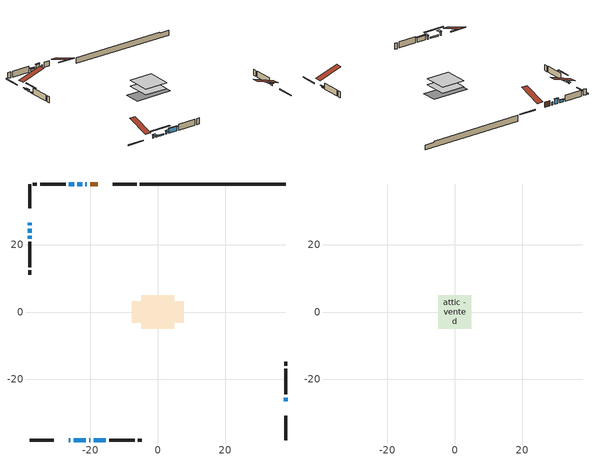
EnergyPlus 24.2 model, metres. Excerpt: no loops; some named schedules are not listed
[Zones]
conditioned space
 floor adiabatic (AdiabaticFloorConstruction): -4.92,-4.92 -4.92,4.92 4.92,4.92 4.92,-4.92 z0.95
 floor foundation (Slab1 construction): -7.66,-3.16 -7.66,3.16 7.66,3.16 7.66,-3.16 z-1.41
 wall outside (RimJoist1 construction): -6.24,37.97 -13.38,37.97 / -37.97,-37.97 -30.83,-37.97 / -37.97,37.97 -37.97,30.83 / 37.97,-37.97 37.97,-30.83 z0.95:1.25
 wall outside (AdiabaticWallConstruction 1): -17.76,37.97 -20.09,37.97 z0.95:2.98
 wall outside (AdiabaticWallConstruction): -26.45,-37.97 -25.89,-37.97 / -20.38,-37.97 -19.97,-37.97 / -21.02,37.97 -21.46,37.97 z0.95:2.17; -37.97,26.45 -37.97,25.68 / -37.97,22.61 -37.97,21.79 z0.95:1.36; -37.97,24.76 -37.97,23.54 z0.95:1.71; -24.96,-37.97 -21.3,-37.97 z0.95:1.41; 37.97,-26.45 37.97,-25.38 z0.95:1.61; -22.39,37.97 -23.92,37.97 z0.95:2.98; -24.84,37.97 -26.37,37.97 z0.95:1.92; -19.04,-37.97 -15.38,-37.97 z0.95:2.78
 wall outside (Wall1 construction): -27.3,37.97 -34.89,37.97 / -14.45,-37.97 -6.86,-37.97 / -37.97,20.87 -37.97,13.27 / 37.97,-24.45 37.97,-16.86 z0.95:3.39
 wall outside (Wall2 construction): -35.82,37.97 -37.05,37.97 / -5.93,-37.97 -4.71,-37.97 / -37.97,12.34 -37.97,11.12 / 37.97,-15.93 37.97,-14.71 z0.95:3.39
 wall foundation (FoundationWall1 construction): -5.31,37.97,-1.41 -5.31,37.97,0.95 33.65,37.97,0.95 33.65,37.97,0.49 37.97,37.97,0.49 37.97,37.97,-1.41
 window (WindowConstruction 6): -26.45,-37.97 -25.89,-37.97 z0.95:2.17
 window (WindowConstruction 4): -37.97,26.45 -37.97,25.69 z0.95:1.36
 window (WindowConstruction 5): -37.97,24.76 -37.97,23.54 z0.95:1.71
 window (WindowConstruction 9): -24.96,-37.97 -21.31,-37.97 z0.95:1.41
 window (WindowConstruction 10): -37.97,22.61 -37.97,21.8 z0.95:1.36
 window (WindowConstruction 7): -20.38,-37.97 -19.97,-37.97 z0.95:2.17
 window (WindowConstruction 8): -21.02,37.97 -21.46,37.97 z0.95:2.17
 window (WindowConstruction): 37.97,-26.45 37.97,-25.38 z0.95:1.61
 window (WindowConstruction 1): -22.39,37.97 -23.92,37.97 z0.95:2.98
 window (WindowConstruction 2): -24.85,37.97 -26.37,37.97 z0.95:1.92
 window (WindowConstruction 3): -19.04,-37.97 -15.38,-37.97 z0.95:2.78
 door (Door): -17.76,37.97 -20.09,37.97 z0.95:2.98
 ceiling adiabatic (AdiabaticFloorConstruction): 4.92,-4.92 4.92,4.92 -4.92,4.92 -4.92,-4.92 z0.95
attic - vented
 floor to conditioned space (Floor1 construction Reversed): -4.92,-4.92 -4.92,4.92 4.92,4.92 4.92,-4.92 z3.39
 roof outside (Roof1 construction): -16.83,37.97,3.39 -16.83,28.39,6.58 -14.31,28.39,6.58 -14.31,37.97,3.39; -27.38,-37.97,3.39 -27.38,-28.39,6.58 -29.9,-28.39,6.58 -29.9,-37.97,3.39; -37.97,27.38,3.39 -28.39,27.38,6.58 -28.39,29.9,6.58 -37.97,29.9,3.39; 37.97,-27.38,3.39 28.39,-27.38,6.58 28.39,-29.9,6.58 37.97,-29.9,3.39
shading: -25.59,-37.97 -26.75,-37.97 -26.75,-39.5 -25.59,-39.5 z2.47; -37.97,25.49 -37.97,26.65 -38.39,26.65 -38.39,25.49 z1.56; -37.97,23.34 -37.97,24.96 -38.39,24.96 -38.39,23.34 z1.91; -18.67,-37.97 -27.6,-37.97 -27.6,-38.39 -18.67,-38.39 z4.05; -37.97,19.16 -37.97,25.25 -38.39,25.25 -38.39,19.16 z3.99; -19.67,-37.97 -20.68,-37.97 -20.68,-39.5 -19.67,-39.5 z2.47; 37.97,-25.18 37.97,-26.65 38.39,-26.65 38.39,-25.18 z1.81; -24.12,37.97 -22.19,37.97 -22.19,38.39 -24.12,38.39 z3.18; -26.57,37.97 -24.64,37.97 -24.64,38.39 -26.57,38.39 z2.12; -15.18,-37.97 -19.24,-37.97 -19.24,-38.39 -15.18,-38.39 z2.98
[Building]
Building 1: Terrain=Suburbs
[Site:Location]
Toronto City Centre_ON: Latitude {deg}=43.63; Longitude {deg}=-79.39; Time Zone {hr}=-5; Elevation {m}=77; Keep Site Location Information=Yes
[Site:GroundTemperature:Shallow]
5.01852, 3.26908, 3.12898, 3.95918, 7.29196, 10.6092, 13.4851, 15.3069, 15.4617, 13.9799, 11.1774, 7.9619
[Site:WaterMainsTemperature]
Calculation Method=Schedule; Temperature Schedule=mains temperature schedule
[Material] Roughness=Rough; Thermal Absorptance=0.9
Name | Thickness {m} | Conductivity {W/m-K} | Density {kg/m3} | Specific Heat {J/kg-K} | Solar Absorptance | Visible Absorptance
asphalt or fiberglass shingles | 0.00635 | 0.162714 | 1121.4 | 1465.45 | 0.4 | 0.4
ceiling loosefill ins | 0.0846667 | 0.0480833 | 16.02 | 1046.75 | 0.7 | 0.7
ceiling stud and cavity | 0.1397 | 0.125335 | 65.682 | 1177.47 | 0.7 | 0.7
concrete 4.0 in. | 0.1016 | 1.803125 | 2242.8 | 837.4 | 0.7 | 0.7
concrete 8.0 in. | 0.2032 | 1.803125 | 2242.8 | 837.4 | 0.7 | 0.7
door material | 0.04445 | 0.053851 | 512.64 | 1214.23 | 0.7 | 0.7
exterior vertical ins | 0.0413154 | 0.029427 | 32.04 | 1214.23 | 0.7 | 0.7
floor covering | 0.0127 | 0.0433444 | 54.468 | 1339.84 | 0.6 | 0.6
floor rigid ins; wall rigid ins | 0.512978 | 0.029427 | 32.04 | 1214.23 | 0.7 | 0.7
floor stud and cavity | 0.1397 | 1.75129 | 37.0049 | 1207.88 | 0.7 | 0.7
furniture material conditioned space 1 | 0.1524 | 0.115458 | 640.8 | 1214.23 | 0.6 | 0.6
gypsum board | 0.0127 | 0.160291 | 801 | 837.4 | 0.6 | 0.6
gypsum board 1 | 0.0127 | 0.160291 | 801 | 837.4 | 0.7 | 0.7
osb sheathing 0.5 in. | 0.0127 | 0.115458 | 512.64 | 1214.23 | 0.7 | 0.7
osb sheathing 0.75 in. | 0.01905 | 0.115458 | 512.64 | 1214.23 | 0.7 | 0.7
rim joist stud and cavity | 0.0508 | 0.103237 | 50.32683 | 1063.81 | 0.6 | 0.6
wall stud and cavity | 0.1397 | 0.0968724 | 139.0536 | 1170.24 | 0.7 | 0.7
wall stud and cavity 1 | 0.1397 | 0.113503 | 139.0536 | 1170.24 | 0.7 | 0.7
wall stud and cavity 2 | 0.0889 | 0.380278 | 52.3479 | 1209.89 | 0.7 | 0.7
wall stud and cavity 3 | 0.0889 | 0.391764 | 83.0341 | 1211.67 | 0.7 | 0.7
wood siding | 0.0254 | 0.102417 | 544.68 | 1172.36 | 0.4 | 0.4
wood siding 1; wood siding 2; wood siding 3 | 0.0254 | 0.102417 | 544.68 | 1172.36 | 0.7 | 0.7
[WindowMaterial:SimpleGlazingSystem]
Name | U-Factor {W/m2-K} | Solar Heat Gain Coefficient
WindowMaterial | 2.14742 | 0.46
WindowMaterial 1 | 2.248488 | 0.54
WindowMaterial 10 | 6.08625 | 0.5
WindowMaterial 2 | 2.04351 | 0.53
WindowMaterial 3 | 1.84876 | 0.65
WindowMaterial 4 | 2.29164 | 0.35
WindowMaterial 5 | 2.1054 | 0.49
WindowMaterial 6 | 3.11098 | 0.49
WindowMaterial 7 | 3.21602 | 0.36
WindowMaterial 8 | 3.01445 | 0.37
WindowMaterial 9 | 3.30232 | 0.48
[Construction]
AdiabaticFloorConstruction: floor stud and cavity, floor rigid ins, osb sheathing 0.75 in., floor covering
AdiabaticWallConstruction: wood siding 2, wall rigid ins, wall stud and cavity 2, gypsum board
AdiabaticWallConstruction 1: wood siding 3, wall rigid ins, wall stud and cavity 2, gypsum board
Door: door material
Floor1 construction Reversed: gypsum board, ceiling stud and cavity, ceiling loosefill ins
FoundationWall1 construction: concrete 8.0 in., gypsum board 1
furniture construction conditioned space 1: furniture material conditioned space 1
PartitionWallConstruction: gypsum board, wall stud and cavity 3, gypsum board
RimJoist1 construction: wood siding 1, rim joist stud and cavity
Roof1 construction: asphalt or fiberglass shingles
Slab1 construction: concrete 4.0 in.
Wall1 construction: wood siding, osb sheathing 0.5 in., wall stud and cavity, gypsum board
Wall2 construction: wood siding, osb sheathing 0.5 in., wall stud and cavity 1, gypsum board
WindowConstruction: WindowMaterial
WindowConstruction 1: WindowMaterial 1
WindowConstruction 10: WindowMaterial 10
WindowConstruction 2: WindowMaterial 2
WindowConstruction 3: WindowMaterial 3
WindowConstruction 4: WindowMaterial 4
WindowConstruction 5: WindowMaterial 5
WindowConstruction 6: WindowMaterial 6
WindowConstruction 7: WindowMaterial 7
WindowConstruction 8: WindowMaterial 8
WindowConstruction 9: WindowMaterial 9
[Zone] Multiplier=1; Part of Total Floor Area=Yes
Name | Volume {m3}
attic - vented | 50.2029
conditioned space | 464.7
[Space]
Name | Zone | Volume {m3}
attic - vented 1 | attic - vented | 50.2029
conditioned space 1 | conditioned space | 464.7
[ZoneInfiltration:EffectiveLeakageArea]
infil attic - vented 1: Zone or Space=attic - vented 1; Schedule=Always On Discrete; Effective Air Leakage Area {cm2}=4076.21; Stack Coefficient=0.000222138; Wind Coefficient=1.007e-05
[ZoneMixing]
whole house fan mix: Zone or Space=attic - vented; Schedule=Always On Continuous; Design Flow Rate Calculation Method=Flow/Zone; Design Flow Rate {m3/s}=0; Source Zone or Space=conditioned space
[SurfaceProperty:ExposedFoundationPerimeter]
Slab1: Exposed Perimeter Calculation Method=TotalExposedPerimeter; Total Exposed Perimeter {m}=43.283
[InternalMass] Zone or ZoneList=conditioned space; Space or SpaceList=conditioned space 1
Name | Construction | Surface Area {m2}
furniture mass conditioned space 1 | furniture construction conditioned space 1 | 77.4441
partition wall mass | PartitionWallConstruction | 193.61
[Lights]
interior lighting: Zone or ZoneList or Space or SpaceList=conditioned space 1; Schedule=interior lighting schedule; Design Level Calculation Method=LightingLevel; Lighting Level {W}=343.2; Return Air Fraction=0; Fraction Radiant=0.6; Fraction Visible=0.2; Fraction Replaceable=1
[People]
occupants: Zone or ZoneList or Space or SpaceList=conditioned space 1; Number of People Schedule=occupants schedule; Number of People Calculation Method=People; Number of People=3; Fraction Radiant=0.314171; Sensible Heat Fraction=0.56303; Activity Level Schedule=occupants activity schedule; Carbon Dioxide Generation Rate {m3/s-W}=0; Enable ASHRAE 55 Comfort Warnings=No; Mean Radiant Temperature Calculation Type=EnclosureAveraged
[ElectricEquipment] Zone or ZoneList or Space or SpaceList=conditioned space 1; Design Level Calculation Method=EquipmentLevel
Name | Schedule | Design Level {W} | Fraction Latent | Fraction Radiant | Fraction Lost
clothes dryer | clothes dryer schedule | 140.772 | 0.015 | 0.081 | 0.85
clothes washer | clothes washer schedule | 32.1985 | 0.03 | 0.162 | 0.7
cooking range | cooking range schedule | 215.147 | 0.08 | 0.432 | 0.2
dishwasher | dishwasher schedule | 66.8632 | 0.3 | 0.18 | 0.4
fridge | fridge schedule | 72.9452 | 0 | 0.6 | 0
mech vent house fan | mech vent house fan schedule | 2.69 | 0 | 0 | 1
mech vent house fan cfis | mech vent house fan cfis schedule | 0 | 0 | 0 | 0
misc plug loads | misc plug loads schedule | 494.7 | 0.045 | 0.513 | 0.1
whole house fan | Always On Discrete | 0 | 0 | 0 | 1
[OtherEquipment] Zone or ZoneList or Space or SpaceList=conditioned space 1; Design Level Calculation Method=EquipmentLevel
Name | Fuel Type | Schedule | Design Level {W} | Fraction Latent | Fraction Radiant | Fraction Lost
clothes dryer 1 | Electricity | clothes dryer schedule | 0 | 0.015 | 0.081 | 0.85
cooking range 1 | Electricity | cooking range schedule | 0 | 0.08 | 0.432 | 0.2
general water use latent | None | general water use schedule | 62.594 | 1 | 0 | 0
general water use sensible | None | general water use schedule | -61.6891 | 0 | 0.6 | 0
mech vent house fan latent load | None | Always On Discrete | 0 | 1 | 0 | 0
mech vent house fan sensible load | None | Always On Discrete | 0 | 0 | 0 | 0
water heater energy adjustment1 | NaturalGas | Always On Discrete | 0.01 | 0 | 0 | 1
[ZoneInfiltration:DesignFlowRate] Zone or ZoneList or Space or SpaceList=conditioned space 1; Schedule=Always On Discrete; Design Flow Rate Calculation Method=Flow/Zone; Design Flow Rate {m3/s}=0
infil flow; natural vent flow; whole house fan flow
[AvailabilityManager:Scheduled]
central ac and furnace airloop Availability Manager: Schedule=Always On Discrete
[Foundation:Kiva]
Foundation Kiva 1: Initial Indoor Air Temperature {C}=18; Wall Height Above Grade {m}=0.950001; Wall Depth Below Slab {m}=0.2032; Custom Block Material Name 1=exterior vertical ins; Custom Block Depth 1 {m}=2.36001; Custom Block X Position 1 {m}=0.2159; Custom Block Z Position 1 {m}=0
[Foundation:Kiva:Settings]
Soil Conductivity {W/m-K}=0.849921; Soil Density {kg/m3}=1842.3; Soil Specific Heat {J/kg-K}=418.7; Ground Solar Absorptivity=0.9; Ground Thermal Absorptivity=0.9; Ground Surface Roughness {m}=0.03; Far-Field Width {m}=40; Deep-Ground Boundary Condition=ZeroFlux; Deep-Ground Depth {m}=40; Minimum Cell Dimension {m}=0.2; Maximum Cell Growth Coefficient=3; Simulation Timestep=Timestep
[Exterior:Lights]
exterior lighting: Schedule=exterior lighting schedule; Design Level {W}=75.6
[EnergyManagementSystem:GlobalVariable]
central_ac_and_furnace_airloop_Fan_RTF
infil_program_Qfan
infil_program_Qinf
natural_vent_program_Qnv
natural_vent_program_Qwhf
[EnergyManagementSystem:Sensor]
Name | Output:Variable or Output:Meter Index Key | Output:Variable or Output:Meter
airflow_gain | infil flow | Infiltration Sensible Heat Gain Energy
airflow_gain_1 | natural vent flow | Infiltration Sensible Heat Gain Energy
airflow_gain_2 | whole house fan flow | Infiltration Sensible Heat Gain Energy
airflow_loss | infil flow | Infiltration Sensible Heat Loss Energy
airflow_loss_1 | natural vent flow | Infiltration Sensible Heat Loss Energy
airflow_loss_2 | whole house fan flow | Infiltration Sensible Heat Loss Energy
clg_load_cond |  | Cooling:EnergyTransfer:Zone:CONDITIONED SPACE
clg_sp_s; clg_sp_s_1 | cooling setpoint | Schedule Value
clothes_dryer_exhaust_0_sch_s | clothes dryer exhaust 0 schedule | Schedule Value
cool_season | cooling season schedule | Schedule Value
htg_load_cond |  | Heating:EnergyTransfer:Zone:CONDITIONED SPACE
htg_sp_s; htg_sp_s_1 | heating setpoint | Schedule Value
ig_ee_conv | clothes dryer | Electric Equipment Convective Heating Energy
ig_ee_conv_2 | cooking range | Electric Equipment Convective Heating Energy
ig_ee_conv_4 | fridge | Electric Equipment Convective Heating Energy
ig_ee_conv_5 | misc plug loads | Electric Equipment Convective Heating Energy
ig_ee_conv_6 | whole house fan | Electric Equipment Convective Heating Energy
ig_ee_rad | clothes dryer | Electric Equipment Radiant Heating Energy
ig_ee_rad_2 | cooking range | Electric Equipment Radiant Heating Energy
ig_ee_rad_4 | fridge | Electric Equipment Radiant Heating Energy
ig_ee_rad_5 | misc plug loads | Electric Equipment Radiant Heating Energy
ig_ee_rad_6 | whole house fan | Electric Equipment Radiant Heating Energy
ig_lgt_conv | interior lighting | Lights Convective Heating Energy
ig_lgt_rad | interior lighting | Lights Radiant Heating Energy
ig_lgt_vis | interior lighting | Lights Visible Radiation Heating Energy
ig_oe_conv | clothes dryer 1 | Other Equipment Convective Heating Energy
ig_oe_conv_1 | cooking range 1 | Other Equipment Convective Heating Energy
ig_oe_conv_2 | general water use latent | Other Equipment Convective Heating Energy
ig_oe_conv_3 | general water use sensible | Other Equipment Convective Heating Energy
ig_oe_conv_4 | water heater energy adjustment1 | Other Equipment Convective Heating Energy
ig_oe_rad | clothes dryer 1 | Other Equipment Radiant Heating Energy
ig_oe_rad_1 | cooking range 1 | Other Equipment Radiant Heating Energy
ig_oe_rad_2 | general water use latent | Other Equipment Radiant Heating Energy
ig_oe_rad_3 | general water use sensible | Other Equipment Radiant Heating Energy
ig_oe_rad_4 | water heater energy adjustment1 | Other Equipment Radiant Heating Energy
ig_ppl_conv | occupants | People Convective Heating Energy
ig_ppl_rad | occupants | People Radiant Heating Energy
im_conv | furniture mass conditioned space 1 | Surface Inside Face Convection Heat Gain Energy
im_conv_1 | partition wall mass | Surface Inside Face Convection Heat Gain Energy
im_ig | furniture mass conditioned space 1 | Surface Inside Face Internal Gains Radiation Heat Gain Energy
im_ig_1 | partition wall mass | Surface Inside Face Internal Gains Radiation Heat Gain Energy
im_lgt | furniture mass conditioned space 1 | Surface Inside Face Lights Radiation Heat Gain Energy
im_lgt_1 | partition wall mass | Surface Inside Face Lights Radiation Heat Gain Energy
im_sol | furniture mass conditioned space 1 | Surface Inside Face Solar Radiation Heat Gain Energy
im_sol_1 | partition wall mass | Surface Inside Face Solar Radiation Heat Gain Energy
im_surf | furniture mass conditioned space 1 | Surface Inside Face Net Surface Thermal Radiation Heat Gain Energy
im_surf_1 | partition wall mass | Surface Inside Face Net Surface Thermal Radiation Heat Gain Energy
mv_conv | mech vent house fan | Electric Equipment Convective Heating Energy
mv_conv_1 | mech vent house fan cfis | Electric Equipment Convective Heating Energy
mv_conv_2 | mech vent house fan latent load | Other Equipment Convective Heating Energy
mv_conv_3 | mech vent house fan sensible load | Other Equipment Convective Heating Energy
mv_rad | mech vent house fan | Electric Equipment Radiant Heating Energy
mv_rad_1 | mech vent house fan cfis | Electric Equipment Radiant Heating Energy
mv_rad_2 | mech vent house fan latent load | Other Equipment Radiant Heating Energy
mv_rad_3 | mech vent house fan sensible load | Other Equipment Radiant Heating Energy
natural_vent_s | natural vent schedule | Schedule Value
out_pb_s |  | Site Outdoor Air Barometric Pressure
out_wt_s |  | Site Outdoor Air Humidity Ratio
site_vw_s |  | Site Wind Speed
ss_back_out | Window1 | Surface Window Shortwave from Zone Back Out Window Heat Transfer Rate
ss_back_out_1 | Window10 | Surface Window Shortwave from Zone Back Out Window Heat Transfer Rate
ss_back_out_10 | Window8 | Surface Window Shortwave from Zone Back Out Window Heat Transfer Rate
ss_back_out_2 | Window11 | Surface Window Shortwave from Zone Back Out Window Heat Transfer Rate
ss_back_out_3 | Window12 | Surface Window Shortwave from Zone Back Out Window Heat Transfer Rate
ss_back_out_4 | Window14 | Surface Window Shortwave from Zone Back Out Window Heat Transfer Rate
ss_back_out_5 | Window2 | Surface Window Shortwave from Zone Back Out Window Heat Transfer Rate
ss_back_out_6 | Window4 | Surface Window Shortwave from Zone Back Out Window Heat Transfer Rate
ss_back_out_7 | Window5 | Surface Window Shortwave from Zone Back Out Window Heat Transfer Rate
ss_back_out_8 | Window6 | Surface Window Shortwave from Zone Back Out Window Heat Transfer Rate
ss_back_out_9 | Window7 | Surface Window Shortwave from Zone Back Out Window Heat Transfer Rate
ss_conv | Door1 | Surface Inside Face Convection Heat Gain Energy
ss_conv_1 | Window1 | Surface Inside Face Convection Heat Gain Energy
ss_conv_10 | Window7 | Surface Inside Face Convection Heat Gain Energy
ss_conv_11 | Window8 | Surface Inside Face Convection Heat Gain Energy
ss_conv_2 | Window10 | Surface Inside Face Convection Heat Gain Energy
ss_conv_3 | Window11 | Surface Inside Face Convection Heat Gain Energy
ss_conv_4 | Window12 | Surface Inside Face Convection Heat Gain Energy
ss_conv_5 | Window14 | Surface Inside Face Convection Heat Gain Energy
ss_conv_6 | Window2 | Surface Inside Face Convection Heat Gain Energy
ss_conv_7 | Window4 | Surface Inside Face Convection Heat Gain Energy
ss_conv_8 | Window5 | Surface Inside Face Convection Heat Gain Energy
ss_conv_9 | Window6 | Surface Inside Face Convection Heat Gain Energy
ss_ig | Door1 | Surface Inside Face Internal Gains Radiation Heat Gain Energy
ss_ig_1 | Window1 | Surface Inside Face Internal Gains Radiation Heat Gain Energy
ss_ig_10 | Window7 | Surface Inside Face Internal Gains Radiation Heat Gain Energy
ss_ig_11 | Window8 | Surface Inside Face Internal Gains Radiation Heat Gain Energy
ss_ig_2 | Window10 | Surface Inside Face Internal Gains Radiation Heat Gain Energy
ss_ig_3 | Window11 | Surface Inside Face Internal Gains Radiation Heat Gain Energy
ss_ig_4 | Window12 | Surface Inside Face Internal Gains Radiation Heat Gain Energy
ss_ig_5 | Window14 | Surface Inside Face Internal Gains Radiation Heat Gain Energy
ss_ig_6 | Window2 | Surface Inside Face Internal Gains Radiation Heat Gain Energy
ss_ig_7 | Window4 | Surface Inside Face Internal Gains Radiation Heat Gain Energy
ss_ig_8 | Window5 | Surface Inside Face Internal Gains Radiation Heat Gain Energy
ss_ig_9 | Window6 | Surface Inside Face Internal Gains Radiation Heat Gain Energy
ss_lgt | Door1 | Surface Inside Face Lights Radiation Heat Gain Energy
ss_sol | Door1 | Surface Inside Face Solar Radiation Heat Gain Energy
ss_surf | Door1 | Surface Inside Face Net Surface Thermal Radiation Heat Gain Energy
ss_surf_1 | Window1 | Surface Inside Face Net Surface Thermal Radiation Heat Gain Energy
ss_surf_10 | Window7 | Surface Inside Face Net Surface Thermal Radiation Heat Gain Energy
ss_surf_11 | Window8 | Surface Inside Face Net Surface Thermal Radiation Heat Gain Energy
ss_surf_2 | Window10 | Surface Inside Face Net Surface Thermal Radiation Heat Gain Energy
ss_surf_3 | Window11 | Surface Inside Face Net Surface Thermal Radiation Heat Gain Energy
ss_surf_4 | Window12 | Surface Inside Face Net Surface Thermal Radiation Heat Gain Energy
ss_surf_5 | Window14 | Surface Inside Face Net Surface Thermal Radiation Heat Gain Energy
ss_surf_6 | Window2 | Surface Inside Face Net Surface Thermal Radiation Heat Gain Energy
ss_surf_7 | Window4 | Surface Inside Face Net Surface Thermal Radiation Heat Gain Energy
ss_surf_8 | Window5 | Surface Inside Face Net Surface Thermal Radiation Heat Gain Energy
ss_surf_9 | Window6 | Surface Inside Face Net Surface Thermal Radiation Heat Gain Energy
ss_trans_in | Window1 | Surface Window Transmitted Solar Radiation Rate
ss_trans_in_1 | Window10 | Surface Window Transmitted Solar Radiation Rate
ss_trans_in_10 | Window8 | Surface Window Transmitted Solar Radiation Rate
ss_trans_in_2 | Window11 | Surface Window Transmitted Solar Radiation Rate
ss_trans_in_3 | Window12 | Surface Window Transmitted Solar Radiation Rate
ss_trans_in_4 | Window14 | Surface Window Transmitted Solar Radiation Rate
ss_trans_in_5 | Window2 | Surface Window Transmitted Solar Radiation Rate
ss_trans_in_6 | Window4 | Surface Window Transmitted Solar Radiation Rate
ss_trans_in_7 | Window5 | Surface Window Transmitted Solar Radiation Rate
ss_trans_in_8 | Window6 | Surface Window Transmitted Solar Radiation Rate
ss_trans_in_9 | Window7 | Surface Window Transmitted Solar Radiation Rate
ss_trans_out | Window1 | Surface Inside Face Initial Transmitted Diffuse Transmitted Out Window Solar Radiation Rate
ss_trans_out_1 | Window10 | Surface Inside Face Initial Transmitted Diffuse Transmitted Out Window Solar Radiation Rate
ss_trans_out_10 | Window8 | Surface Inside Face Initial Transmitted Diffuse Transmitted Out Window Solar Radiation Rate
ss_trans_out_2 | Window11 | Surface Inside Face Initial Transmitted Diffuse Transmitted Out Window Solar Radiation Rate
ss_trans_out_3 | Window12 | Surface Inside Face Initial Transmitted Diffuse Transmitted Out Window Solar Radiation Rate
ss_trans_out_4 | Window14 | Surface Inside Face Initial Transmitted Diffuse Transmitted Out Window Solar Radiation Rate
ss_trans_out_5 | Window2 | Surface Inside Face Initial Transmitted Diffuse Transmitted Out Window Solar Radiation Rate
ss_trans_out_6 | Window4 | Surface Inside Face Initial Transmitted Diffuse Transmitted Out Window Solar Radiation Rate
ss_trans_out_7 | Window5 | Surface Inside Face Initial Transmitted Diffuse Transmitted Out Window Solar Radiation Rate
ss_trans_out_8 | Window6 | Surface Inside Face Initial Transmitted Diffuse Transmitted Out Window Solar Radiation Rate
ss_trans_out_9 | Window7 | Surface Inside Face Initial Transmitted Diffuse Transmitted Out Window Solar Radiation Rate
s_conv | Floor1 | Surface Inside Face Convection Heat Gain Energy
s_conv_1 | FoundationWall1 | Surface Inside Face Convection Heat Gain Energy
s_conv_10 | Wall1:180 | Surface Inside Face Convection Heat Gain Energy
s_conv_11 | Wall1:270 | Surface Inside Face Convection Heat Gain Energy
s_conv_12 | Wall1:90 | Surface Inside Face Convection Heat Gain Energy
s_conv_13 | Wall2:0 | Surface Inside Face Convection Heat Gain Energy
s_conv_14 | Wall2:180 | Surface Inside Face Convection Heat Gain Energy
s_conv_15 | Wall2:270 | Surface Inside Face Convection Heat Gain Energy
s_conv_16 | Wall2:90 | Surface Inside Face Convection Heat Gain Energy
s_conv_2 | inferred conditioned ceiling | Surface Inside Face Convection Heat Gain Energy
s_conv_3 | inferred conditioned floor | Surface Inside Face Convection Heat Gain Energy
s_conv_4 | RimJoist1:0 | Surface Inside Face Convection Heat Gain Energy
s_conv_5 | RimJoist1:180 | Surface Inside Face Convection Heat Gain Energy
s_conv_6 | RimJoist1:270 | Surface Inside Face Convection Heat Gain Energy
s_conv_7 | RimJoist1:90 | Surface Inside Face Convection Heat Gain Energy
s_conv_8 | Slab1 | Surface Inside Face Convection Heat Gain Energy
s_conv_9 | Wall1:0 | Surface Inside Face Convection Heat Gain Energy
s_ig | Floor1 | Surface Inside Face Internal Gains Radiation Heat Gain Energy
s_ig_1 | FoundationWall1 | Surface Inside Face Internal Gains Radiation Heat Gain Energy
s_ig_10 | Wall1:180 | Surface Inside Face Internal Gains Radiation Heat Gain Energy
s_ig_11 | Wall1:270 | Surface Inside Face Internal Gains Radiation Heat Gain Energy
s_ig_12 | Wall1:90 | Surface Inside Face Internal Gains Radiation Heat Gain Energy
s_ig_13 | Wall2:0 | Surface Inside Face Internal Gains Radiation Heat Gain Energy
s_ig_14 | Wall2:180 | Surface Inside Face Internal Gains Radiation Heat Gain Energy
s_ig_15 | Wall2:270 | Surface Inside Face Internal Gains Radiation Heat Gain Energy
s_ig_16 | Wall2:90 | Surface Inside Face Internal Gains Radiation Heat Gain Energy
s_ig_2 | inferred conditioned ceiling | Surface Inside Face Internal Gains Radiation Heat Gain Energy
s_ig_3 | inferred conditioned floor | Surface Inside Face Internal Gains Radiation Heat Gain Energy
s_ig_4 | RimJoist1:0 | Surface Inside Face Internal Gains Radiation Heat Gain Energy
s_ig_5 | RimJoist1:180 | Surface Inside Face Internal Gains Radiation Heat Gain Energy
s_ig_6 | RimJoist1:270 | Surface Inside Face Internal Gains Radiation Heat Gain Energy
s_ig_7 | RimJoist1:90 | Surface Inside Face Internal Gains Radiation Heat Gain Energy
s_ig_8 | Slab1 | Surface Inside Face Internal Gains Radiation Heat Gain Energy
s_ig_9 | Wall1:0 | Surface Inside Face Internal Gains Radiation Heat Gain Energy
s_lgt | Floor1 | Surface Inside Face Lights Radiation Heat Gain Energy
s_lgt_1 | FoundationWall1 | Surface Inside Face Lights Radiation Heat Gain Energy
s_lgt_10 | Wall1:180 | Surface Inside Face Lights Radiation Heat Gain Energy
s_lgt_11 | Wall1:270 | Surface Inside Face Lights Radiation Heat Gain Energy
